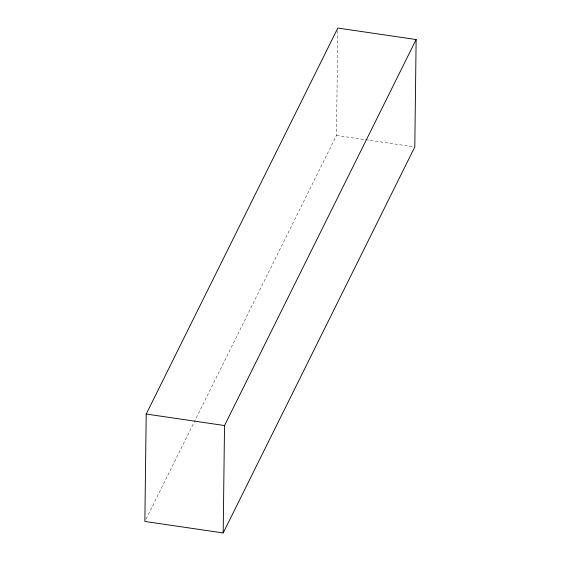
<?xml version="1.0" encoding="UTF-8"?>
<svg xmlns="http://www.w3.org/2000/svg" width="561" height="561" viewBox="0 0 561 561"><rect width="100%" height="100%" fill="white"/><g stroke="black" fill="none" stroke-linecap="round" stroke-linejoin="round"><path stroke-width="0.42" stroke-dasharray="2.81 2.1" d="M146.035 519.1L336.474 135.46L337.799 28.927M336.474 135.46L413.941 146.828"/><path stroke-width="0.84" d="M146.204 414.046L144.864 521.457L223.187 532.95L414.796 146.954L416.136 39.543L337.813 28.05L146.204 414.046L224.526 425.54L416.136 39.543M223.187 532.95L224.526 425.54"/></g></svg>
